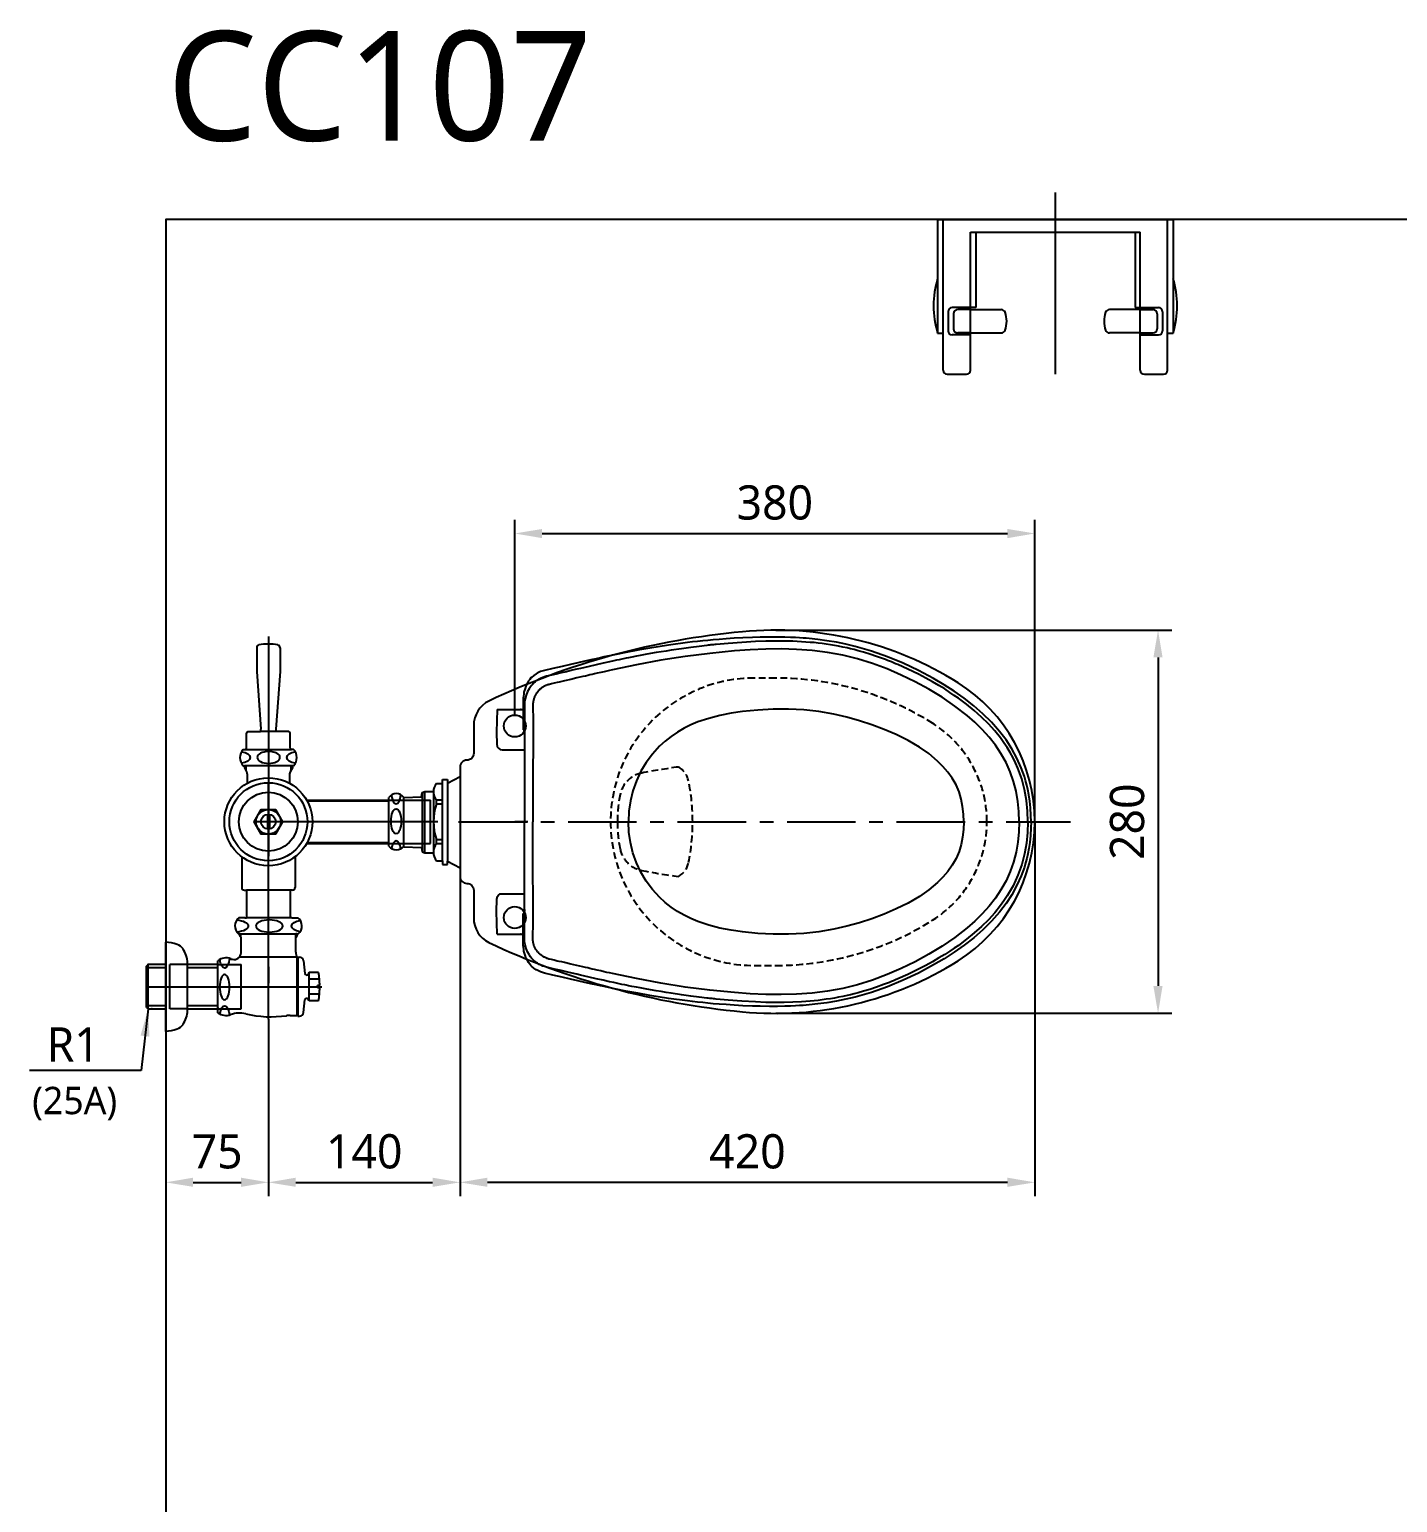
# Model space of a CAD drawing. Extents: x 70 to 2270, y 22 to 2174.
# Drawn here: x 170 to 1170, y 1098 to 2174 of the extents above; entities that cross this region are included whole.
import ezdxf

# ---------------------------------------------------------------- set-up
doc = ezdxf.new("R2010")
doc.units = 0
doc.header["$LTSCALE"] = 20
doc.header["$MEASUREMENT"] = 0
doc.linetypes.add('CENTER', pattern=[2, 1.25, -0.25, 0.25, -0.25])
doc.linetypes.add('HIDDEN', pattern=[0.375, 0.25, -0.125])
doc.layers.get('0').update_dxf_attribs({"linetype": 'CONTINUOUS'})
doc.layers.get('DEFPOINTS').update_dxf_attribs({"linetype": 'CONTINUOUS'})
for name, color, linetype in [('1', 1, 'CONTINUOUS'), ('2', 2, 'CONTINUOUS'), ('3', 3, 'CONTINUOUS'), ('4', 4, 'CONTINUOUS'), ('6', 6, 'CONTINUOUS'), ('CEN', 1, 'CENTER'), ('CENTER', 2, 'CENTER')]:
    doc.layers.add(name, color=color, linetype=linetype)
doc.styles.add('GHS', font='romans', dxfattribs={"bigfont": 'ghs'})
doc.styles.get("Standard").update_dxf_attribs({"font": 'NanumGothic.ttf'})
doc.dimstyles.get("Standard").update_dxf_attribs({"dimtxt": 0.18, "dimasz": 0.18, "dimexe": 0.18, "dimexo": 0.0625, "dimgap": 0.09, "dimtad": 0, "dimtih": 1, "dimtoh": 1, "dimdec": 4, "dimzin": 0, "dimdsep": 46, "dimtxsty": 'Standard', "dimcen": 0.09, "dimadec": 0, "dimazin": 0, "dimtfac": 1, "dimtdec": 4, "dimtofl": 0, "dimtmove": 0, "dimatfit": 3, "dimfxl": 1, "dimtolj": 1, "dimtzin": 0, "dimarcsym": 0})

# ---------------------------------------------------------------- blocks, each defined once
blk = doc.blocks.new('*D7')
at = {"layer": '1', "color": 3, "lineweight": -2, "transparency": 16777216}
for p, q in [((525, 1673.6), (525, 1816.2)), ((905, 1595.6), (905, 1816.2)), ((545, 1806.2), (885, 1806.2))]:
    blk.add_line(p, q, dxfattribs=at)
at = {"layer": '1', "color": 3, "transparency": 16777216}
for points in [[(545, 1809.5), (545, 1802.8), (525, 1806.2)], [(885, 1809.5), (885, 1802.8), (905, 1806.2)]]:
    blk.add_solid(points, dxfattribs=at)
at = {"layer": 'DEFPOINTS', "color": 0, "transparency": 16777216}
for p in [(905, 1806.2), (525, 1673.6), (905, 1595.6)]:
    blk.add_point(p, dxfattribs=at)
at = {"layer": '1', "color": 2, "transparency": 16777216, "insert": (715, 1828.7), "char_height": 25, "attachment_point": 5}
blk.add_mtext('\\A1;380', dxfattribs=at)
blk = doc.blocks.new('*D6')
at = {"color": 3, "lineweight": -2, "transparency": 16777216}
for p, q in [((715.7, 1735.6), (1005, 1735.6)), ((995, 1715.6), (995, 1475.6)), ((715.7, 1455.6), (1005, 1455.6))]:
    blk.add_line(p, q, dxfattribs=at)
at = {"color": 3, "transparency": 16777216}
for points in [[(991.6, 1715.6), (998.3, 1715.6), (995, 1735.6)], [(991.6, 1475.6), (998.3, 1475.6), (995, 1455.6)]]:
    blk.add_solid(points, dxfattribs=at)
at = {"layer": 'DEFPOINTS', "color": 0, "transparency": 16777216}
for p in [(715.7, 1735.6), (715.7, 1455.6), (995, 1455.6)]:
    blk.add_point(p, dxfattribs=at)
at = {"color": 2, "transparency": 16777216, "insert": (972.5, 1595.6), "char_height": 25, "attachment_point": 5, "rotation": 90}
blk.add_mtext('\\A1;280', dxfattribs=at)
blk = doc.blocks.new('*D12')
at = {"layer": '3', "color": 3, "lineweight": -2, "transparency": 16777216}
for p, q in [((905, 1595.6), (905, 1322.1)), ((485, 1555.6), (485, 1322.1)), ((885, 1332.1), (505, 1332.1))]:
    blk.add_line(p, q, dxfattribs=at)
at = {"layer": '3', "color": 3, "transparency": 16777216}
for points in [[(505, 1335.5), (505, 1328.8), (485, 1332.1)], [(885, 1335.5), (885, 1328.8), (905, 1332.1)]]:
    blk.add_solid(points, dxfattribs=at)
at = {"layer": 'DEFPOINTS', "color": 0, "transparency": 16777216}
for p in [(905, 1595.6), (485, 1555.6), (485, 1332.1)]:
    blk.add_point(p, dxfattribs=at)
at = {"layer": '3', "color": 2, "transparency": 16777216, "insert": (695, 1354.6), "char_height": 25, "attachment_point": 5}
blk.add_mtext('\\A1;420', dxfattribs=at)
blk = doc.blocks.new('*D13')
at = {"layer": '3', "color": 3, "lineweight": -2, "transparency": 16777216}
for p, q in [((345, 1451.3), (345, 1322.1)), ((270, 1398.4), (270, 1322.1)), ((290, 1332.1), (325, 1332.1))]:
    blk.add_line(p, q, dxfattribs=at)
at = {"layer": '3', "color": 3, "transparency": 16777216}
for points in [[(290, 1335.5), (290, 1328.8), (270, 1332.1)], [(325, 1335.5), (325, 1328.8), (345, 1332.1)]]:
    blk.add_solid(points, dxfattribs=at)
at = {"layer": 'DEFPOINTS', "color": 0, "transparency": 16777216}
for p in [(345, 1451.3), (270, 1398.4), (345, 1332.1)]:
    blk.add_point(p, dxfattribs=at)
at = {"layer": '3', "color": 2, "transparency": 16777216, "insert": (307.5, 1354.6), "char_height": 25, "attachment_point": 5}
blk.add_mtext('\\A1;75', dxfattribs=at)
blk = doc.blocks.new('*D15')
at = {"layer": '3', "color": 3, "lineweight": -2, "transparency": 16777216}
for p, q in [((485, 1555.6), (485, 1322.1)), ((345, 1451.3), (345, 1322.1)), ((365, 1332.1), (465, 1332.1))]:
    blk.add_line(p, q, dxfattribs=at)
at = {"layer": '3', "color": 3, "transparency": 16777216}
for points in [[(365, 1335.5), (365, 1328.8), (345, 1332.1)], [(465, 1335.5), (465, 1328.8), (485, 1332.1)]]:
    blk.add_solid(points, dxfattribs=at)
at = {"layer": 'DEFPOINTS', "color": 0, "transparency": 16777216}
for p in [(485, 1555.6), (345, 1451.3), (485, 1332.1)]:
    blk.add_point(p, dxfattribs=at)
at = {"layer": '3', "color": 2, "transparency": 16777216, "insert": (415, 1354.6), "char_height": 25, "attachment_point": 5}
blk.add_mtext('\\A1;140', dxfattribs=at)
blk = doc.blocks.new('A$C437840B4')
for p, q in [((52.9, 390.2), (69.4, 390.5)), ((52.9, 390.2), (52.9, 385.2)), ((69.4, 390.5), (78.5, 390.4)), ((200.4, 390.5), (191.4, 390.4)), ((216.9, 390.2), (200.4, 390.5)), ((216.9, 390.2), (216.9, 385.2)), ((52.9, 385.2), (52.9, 379.4)), ((52.9, 385.2), (52.9, 379.4)), ((52.9, 379.4), (52.9, 373.1)), ((52.9, 379.4), (52.9, 373.1)), ((82.4, 386.4), (82.4, 379.4)), ((82.4, 386.4), (82.4, 379.4)), ((82.4, 379.4), (82.4, 370.2)), ((82.4, 379.4), (82.4, 370.2)), ((187.4, 386.4), (187.4, 379.4)), ((187.4, 386.4), (187.4, 379.4)), ((187.4, 379.4), (187.4, 370.2)), ((187.4, 379.4), (187.4, 370.2)), ((216.9, 385.2), (216.9, 379.4)), ((216.9, 385.2), (216.9, 379.4)), ((216.9, 379.4), (216.9, 373.1)), ((216.9, 379.4), (216.9, 373.1)), ((45.9, 371), (67.7, 371)), ((52.9, 372.6), (52.9, 373.1)), ((67.9, 370.5), (67.8, 371)), ((70.9, 370.2), (134.9, 370.2)), ((199, 370.2), (134.9, 370.2)), ((202, 370.5), (202.1, 371)), ((224, 371), (202.1, 371)), ((216.9, 372.6), (216.9, 373.1))]:
    blk.add_line(p, q)
for points in [[(78.5, 390.4), (79.5, 390.2), (80.2, 390), (81.3, 389.2), (82.2, 387.9), (82.4, 386.4)], [(191.4, 390.4), (190.4, 390.2), (189.7, 390), (188.6, 389.2), (187.7, 387.9), (187.4, 386.4)], [(28.7, 354.1), (29.1, 355.4), (29.5, 356.7), (30.1, 358), (30.7, 359.4), (31.5, 360.7), (32.1, 361.5), (32.8, 362.3), (33.5, 363.2), (34.4, 364.1), (35.3, 364.9), (36.3, 365.7), (37.9, 366.8), (39.9, 367.9), (42.4, 368.9), (45.1, 369.7), (47.3, 370), (49.2, 370.1)], [(29.9, 365.4), (30.9, 366.3), (32.1, 367.2), (33.5, 368), (35, 368.8), (37.5, 369.7), (40.3, 370.5), (41.5, 370.7)], [(41.5, 370.7), (43.4, 370.9)], [(43.4, 370.9), (44.6, 371)], [(44.6, 371), (45.5, 371)], [(45.5, 371), (45.9, 371)], [(49.2, 370.1), (54.6, 370.1)], [(52.9, 373.1), (52.9, 372.7), (52.9, 372.1), (52.9, 371.4), (52.9, 371)], [(52.9, 373.1), (52.9, 372.7), (52.9, 372.1), (52.9, 371.4), (52.9, 371)], [(70.9, 370.2), (70.5, 370.2), (70, 370.2), (69.6, 370.2), (69.1, 370.3), (68.7, 370.3), (68.4, 370.3), (68.2, 370.4), (68, 370.4), (67.9, 370.4), (67.9, 370.5)], [(199, 370.2), (199.4, 370.2), (199.8, 370.2), (200.3, 370.2), (200.7, 370.3), (201.1, 370.3), (201.5, 370.3), (201.7, 370.4), (201.9, 370.4), (202, 370.4), (202, 370.5)], [(220.7, 370.1), (215.3, 370.1)], [(216.9, 373.1), (216.9, 372.7), (216.9, 372.1), (216.9, 371.4), (216.9, 371)], [(216.9, 373.1), (216.9, 372.7), (216.9, 372.1), (216.9, 371.4), (216.9, 371)], [(241.2, 354.1), (240.8, 355.4), (240.4, 356.7), (239.8, 358), (239.2, 359.4), (238.4, 360.7), (237.8, 361.5), (237.1, 362.3), (236.4, 363.2), (235.5, 364.1), (234.6, 364.9), (233.6, 365.7), (232, 366.8), (230, 367.9), (227.5, 368.9), (224.8, 369.7), (222.5, 370), (220.7, 370.1)], [(224.4, 371), (224, 371)], [(225.3, 371), (224.4, 371)], [(226.5, 370.9), (225.3, 371)], [(228.4, 370.7), (226.5, 370.9)], [(240, 365.4), (239, 366.3), (237.8, 367.2), (236.4, 368), (234.8, 368.8), (232.4, 369.7), (229.6, 370.5), (228.4, 370.7)], [(0.2, 203.5), (0.5, 210.6), (0.9, 217), (1.3, 222.8), (1.7, 227.9), (2, 232.3), (2.4, 236.1), (2.8, 239.9), (3.2, 243.6), (3.6, 247.3), (4.1, 251.1), (5.9, 264.9), (8.1, 278.6), (9.6, 287.3), (11.2, 296), (12.9, 304.3), (14.5, 311.9), (15.1, 314.6), (15.8, 317.8), (16.6, 321.7), (17.6, 326.1), (18.7, 331.1), (20, 336.6), (21.4, 342.7), (22.9, 349.4), (24.3, 355.6)], [(24.3, 355.6), (25.2, 358.4), (26.4, 360.9), (26.8, 361.6)], [(26.8, 361.6), (28, 363.3), (29.5, 365.1)], [(29.5, 365.1), (29.9, 365.4)], [(54.7, 364), (56.7, 363.9), (58.8, 363.9), (61, 363.9), (63.1, 363.9), (65, 363.9), (67.2, 363.9), (69.8, 363.9), (72.4, 363.9), (74.5, 363.9), (76.5, 363.9), (78.6, 363.9), (80.7, 363.9), (82.7, 363.9), (84.6, 363.9), (87.5, 363.9), (90.2, 364), (92.6, 364), (93.5, 364), (94.4, 364), (95.2, 364), (95.9, 364), (96.7, 364), (97.4, 364), (98.3, 364), (100.1, 364), (101.8, 364), (103.1, 364), (105.1, 364), (107, 364), (109, 364), (111, 364.1), (114.1, 364.1), (117, 364.1), (120, 364.1), (123.4, 364.1), (127.3, 364.1), (131.1, 364.1), (134.9, 364.1)], [(215.2, 364), (213.2, 363.9), (211.1, 363.9), (208.8, 363.9), (206.8, 363.9), (204.9, 363.9), (202.7, 363.9), (200.1, 363.9), (197.5, 363.9), (195.4, 363.9), (193.4, 363.9), (191.3, 363.9), (189.1, 363.9), (187.2, 363.9), (185.3, 363.9), (182.4, 363.9), (179.6, 364), (177.3, 364), (176.4, 364), (175.5, 364), (174.7, 364), (174, 364), (173.2, 364), (172.5, 364), (171.5, 364), (169.8, 364), (168.1, 364), (166.8, 364), (164.8, 364), (162.9, 364), (160.9, 364), (158.8, 364.1), (155.8, 364.1), (152.9, 364.1), (149.9, 364.1), (146.5, 364.1), (142.6, 364.1), (138.8, 364.1), (134.9, 364.1)], [(240.4, 365.1), (240, 365.4)], [(243.1, 361.6), (241.9, 363.3), (240.4, 365.1)], [(245.5, 355.6), (244.7, 358.4), (243.5, 360.9), (243.1, 361.6)], [(269.6, 203.5), (269.4, 210.6), (269, 217), (268.6, 222.8), (268.2, 227.9), (267.8, 232.3), (267.5, 236.1), (267.1, 239.9), (266.7, 243.6), (266.3, 247.3), (265.8, 251.1), (264, 264.9), (261.8, 278.6), (260.3, 287.3), (258.7, 296), (257, 304.3), (255.4, 311.9), (254.8, 314.6), (254.1, 317.8), (253.3, 321.7), (252.3, 326.1), (251.1, 331.1), (249.9, 336.6), (248.5, 342.7), (247, 349.4), (245.5, 355.6)], [(18, 307.9), (19.1, 312.6), (20.2, 317.7), (21.4, 322.8), (22.9, 329.1), (23.5, 331.9), (24.3, 335.4), (25.3, 339.5), (26.2, 343.3), (27, 347), (27.8, 350.3), (28.7, 354.1)], [(24, 305.9), (24.5, 308.1), (24.9, 309.9), (25.4, 312), (25.9, 314.4), (26.5, 317.1), (26.9, 318.9), (27.3, 320.6), (27.7, 322.3), (28.1, 323.9), (28.5, 325.6), (28.9, 327.6), (29.9, 331.9), (30.9, 336.3), (32, 341), (32.5, 342.9), (32.9, 344.8), (33.2, 346.2), (33.8, 348.4), (34.2, 350.4), (34.6, 351.9)], [(245.9, 305.9), (245.4, 308.1), (245, 309.9), (244.5, 312), (244, 314.4), (243.4, 317.1), (243, 318.9), (242.6, 320.6), (242.2, 322.3), (241.8, 323.9), (241.4, 325.6), (241, 327.6), (240, 331.9), (238.9, 336.3), (237.9, 341), (237.4, 342.9), (237, 344.8), (236.7, 346.2), (236.1, 348.4), (235.7, 350.4), (235.3, 351.9)], [(251.9, 307.9), (250.8, 312.6), (249.7, 317.7), (248.5, 322.8), (247, 329.1), (246.4, 331.9), (245.6, 335.4), (244.6, 339.5), (243.7, 343.3), (242.8, 347), (242.1, 350.3), (241.2, 354.1)], [(134.9, 2.4), (127.2, 2.6), (119.4, 3.4), (111.5, 4.8), (103.6, 6.8), (99.7, 8.1), (95.8, 9.6), (92, 11.3), (88.2, 13.1), (84.4, 15.2), (80.8, 17.4), (77.2, 19.8), (73.7, 22.3), (68.5, 26.5), (63.4, 31.1), (58.5, 36.1), (53.7, 41.5), (49.1, 47.1), (44.6, 53.1), (42.6, 56.1), (40.3, 59.4), (37.9, 63.1), (35.4, 67.3), (32.7, 71.9), (29.9, 76.9), (27.2, 82.3), (23.3, 90.1), (20.1, 97.4), (19.4, 99), (18.8, 100.5), (18.2, 102), (17.6, 103.5), (17.1, 104.9), (16.5, 106.3), (16, 107.7), (14.1, 113), (12.5, 117.9), (11.1, 122.4), (10, 126.4), (9.2, 129.3), (8.5, 132), (8, 134.3), (7.3, 137.6), (6.7, 140.6), (6.1, 143.6), (5.6, 146.6), (5.2, 149.6), (4.8, 152.6), (4.4, 155.6), (4.1, 158.5), (3.8, 161.5), (3.4, 167.7), (3.1, 174), (2.9, 180.5), (2.9, 187.1), (3, 193.9), (3.3, 201.3), (3.8, 211.4), (4.6, 221.3), (5.4, 230), (5.5, 231), (5.6, 232), (5.7, 232.9), (5.8, 233.9), (5.9, 234.8), (6, 235.8), (6.1, 236.8), (6.8, 242.4), (7.6, 248.6), (8.5, 255.5), (9.6, 263), (10.2, 266.5), (10.8, 270.2), (11.4, 274), (12.1, 278), (12.8, 282), (13.5, 285.5), (14, 288.4), (14.6, 291.7), (15.1, 294.2), (15.5, 295.9), (15.7, 296.9), (16.1, 299), (16.5, 301), (16.9, 302.8), (17.4, 304.9), (18, 307.9)], [(134.9, 8.7), (127.5, 8.9), (120, 9.7), (112.7, 11), (105.5, 12.8), (98.5, 15.3), (91.7, 18.3), (85.2, 22), (79, 26.1), (73.2, 30.7), (67.6, 35.7), (62.3, 41.1), (57.4, 46.7), (50.4, 55.6), (44, 64.9), (38.1, 74.6), (32.7, 84.6), (27.8, 94.8), (23.3, 105.2), (19.3, 115.9), (15.9, 126.7), (13.2, 137.6), (11.2, 148.8), (9.8, 160), (9, 171.3), (8.7, 182.6), (8.8, 193.9), (9.3, 205.2), (10.1, 216.6), (11.8, 234.6), (14.2, 252.6), (17, 270.5), (20.3, 288.2), (24, 305.9)], [(134.9, 2.4), (142.7, 2.6), (150.5, 3.4), (158.4, 4.8), (166.2, 6.8), (170.2, 8.1), (174.1, 9.6), (177.9, 11.3), (181.7, 13.1), (185.5, 15.2), (189.1, 17.4), (192.7, 19.8), (196.2, 22.3), (201.4, 26.5), (206.5, 31.1), (211.4, 36.1), (216.2, 41.5), (220.8, 47.1), (225.3, 53.1), (227.3, 56.1), (229.5, 59.4), (232, 63.1), (234.5, 67.3), (237.2, 71.9), (239.9, 76.9), (242.7, 82.3), (246.5, 90.1), (249.8, 97.4), (250.4, 99), (251.1, 100.5), (251.7, 102), (252.3, 103.5), (252.8, 104.9), (253.4, 106.3), (253.9, 107.7), (255.8, 113), (257.4, 117.9), (258.8, 122.4), (259.9, 126.4), (260.7, 129.3), (261.3, 132), (261.9, 134.3), (262.6, 137.6), (263.2, 140.6), (263.7, 143.6), (264.2, 146.6), (264.7, 149.6), (265.1, 152.6), (265.5, 155.6), (265.8, 158.5), (266, 161.5), (266.5, 167.7), (266.8, 174), (266.9, 180.5), (267, 187.1), (266.9, 193.9), (266.6, 201.3), (266, 211.4), (265.3, 221.3), (264.5, 230), (264.4, 231), (264.3, 232), (264.2, 232.9), (264.1, 233.9), (264, 234.8), (263.9, 235.8), (263.8, 236.8), (263.1, 242.4), (262.3, 248.6), (261.4, 255.5), (260.3, 263), (259.7, 266.5), (259.1, 270.2), (258.5, 274), (257.8, 278), (257.1, 282), (256.4, 285.5), (255.9, 288.4), (255.2, 291.7), (254.7, 294.2), (254.4, 295.9), (254.2, 296.9), (253.8, 299), (253.3, 301), (253, 302.8), (252.5, 304.9), (251.9, 307.9)], [(134.9, 8.7), (142.4, 8.9), (149.8, 9.7), (157.2, 11), (164.4, 12.8), (171.4, 15.3), (178.2, 18.3), (184.7, 22), (190.8, 26.1), (196.7, 30.7), (202.3, 35.7), (207.6, 41.1), (212.5, 46.7), (219.5, 55.6), (225.9, 64.9), (231.8, 74.6), (237.2, 84.6), (242.1, 94.8), (246.6, 105.2), (250.6, 115.9), (253.9, 126.7), (256.7, 137.6), (258.7, 148.8), (260.1, 160), (260.9, 171.3), (261.2, 182.6), (261, 193.9), (260.6, 205.2), (259.8, 216.6), (258, 234.6), (255.7, 252.6), (252.9, 270.5), (249.6, 288.2), (245.9, 305.9)], [(79.8, 271.4), (85.4, 276.5), (91.6, 281.1), (98.1, 285.1), (105, 288.4), (112.3, 290.9), (119.7, 292.7), (127.3, 293.8), (134.9, 294.2)], [(190.1, 271.4), (184.4, 276.5), (178.3, 281.1), (171.8, 285.1), (164.8, 288.4), (157.6, 290.9), (150.2, 292.7), (142.6, 293.8), (134.9, 294.2)], [(134.9, 49.2), (129.4, 49.4), (123.8, 50), (118.4, 51), (113.1, 52.6), (108, 54.8), (103.2, 57.6), (98.7, 60.8), (94.5, 64.5), (90.6, 68.4), (85.2, 74.8), (80.4, 81.6), (75.5, 89.9), (71.2, 98.5), (67.5, 107.3), (64.1, 116.3), (61.1, 125.4), (58.6, 134.6), (56.4, 144), (54.5, 155), (53.3, 166.1), (52.8, 177.3), (52.8, 188.5), (53.4, 199.7), (54.5, 210.8), (55.7, 219.1), (57.3, 227.3), (59.4, 235.4), (62, 243.4), (64.2, 248.5), (66.6, 253.5), (69.4, 258.3), (72.6, 262.9), (76, 267.3), (79.8, 271.4)], [(79.8, 271.4), (79.8, 271.4), (79.8, 271.4)], [(134.9, 49.2), (140.5, 49.4), (146, 50), (151.5, 51), (156.8, 52.6), (161.9, 54.8), (166.7, 57.6), (171.2, 60.8), (175.4, 64.5), (179.3, 68.4), (184.7, 74.8), (189.5, 81.6), (194.4, 89.9), (198.7, 98.5), (202.4, 107.3), (205.8, 116.3), (208.8, 125.4), (211.3, 134.6), (213.5, 144), (215.4, 155), (216.6, 166.1), (217.1, 177.3), (217.1, 188.5), (216.5, 199.7), (215.4, 210.8), (214.2, 219.1), (212.6, 227.3), (210.5, 235.4), (207.9, 243.4), (205.7, 248.5), (203.3, 253.5), (200.5, 258.3), (197.3, 262.9), (193.9, 267.3), (190.1, 271.4)], [(190.1, 271.4), (190.1, 271.4), (190.1, 271.4)], [(134.9, 0), (130.4, 0.1), (124.8, 0.4), (119.8, 1), (115.3, 1.6), (111.5, 2.4), (108.2, 3.1), (104.9, 4), (101.8, 4.9), (98.7, 6), (95.5, 7.2), (88.5, 10.3), (81.6, 14), (75.1, 18.3), (68.9, 23), (62.3, 28.9), (56, 35.2), (50.2, 41.9), (44.7, 48.9), (39.6, 56.1), (34.8, 63.6), (30.3, 71.3), (24.4, 82.2), (19.1, 93.5), (14.4, 105), (10.2, 116.7), (6.8, 128.6), (5.2, 135.4), (3.8, 142.2), (2.7, 149.1), (1.8, 155.8), (1.1, 162.1), (0.9, 164.3), (0.8, 166.5), (0.6, 169.1), (0.4, 172.2), (0.2, 175.8), (0.1, 179.8), (0, 185.2), (0, 191.2), (0.1, 197.9), (0.2, 203.5)], [(134.9, 0), (139.5, 0.1), (145.1, 0.4), (150.1, 1), (154.6, 1.6), (158.4, 2.4), (161.7, 3.1), (165, 4), (168.1, 4.9), (171.2, 6), (174.4, 7.2), (181.4, 10.3), (188.3, 14), (194.8, 18.3), (200.9, 23), (207.6, 28.9), (213.9, 35.2), (219.7, 41.9), (225.2, 48.9), (230.3, 56.1), (235.1, 63.6), (239.6, 71.3), (245.5, 82.2), (250.8, 93.5), (255.5, 105), (259.7, 116.7), (263.1, 128.6), (264.7, 135.4), (266.1, 142.2), (267.2, 149.1), (268.1, 155.8), (268.8, 162.1), (269, 164.3), (269.1, 166.5), (269.3, 169.1), (269.5, 172.2), (269.6, 175.8), (269.8, 179.8), (269.9, 185.2), (269.9, 191.2), (269.8, 197.9), (269.6, 203.5)]]:
    blk.add_lwpolyline(points)
for points in [[(54.6, 370.1), (56.2, 370.1), (59.5, 370.1), (65.2, 370.1), (70.3, 370.1), (74.8, 370.1), (78.8, 370.1), (82.3, 370.1), (85.6, 370.1), (88.5, 370.1), (91.1, 370.1), (93.6, 370.1), (95.7, 370.1), (97.5, 370.1), (99.3, 370.1), (101.1, 370.1), (103.1, 370.1), (105.5, 370.1), (108.1, 370.1), (111, 370.1), (114.2, 370.1), (117.6, 370.1), (121.4, 370.1), (125.5, 370.1), (130, 370.1), (133.2, 370.1), (134.9, 370.1)], [(67.7, 371), (67.7, 371), (67.7, 371), (67.8, 371)], [(215.3, 370.1), (213.7, 370.1), (210.4, 370.1), (204.7, 370.1), (199.6, 370.1), (195.1, 370.1), (191.1, 370.1), (187.5, 370.1), (184.3, 370.1), (181.4, 370.1), (178.7, 370.1), (176.3, 370.1), (174.2, 370.1), (172.4, 370.1), (170.6, 370.1), (168.8, 370.1), (166.8, 370.1), (164.4, 370.1), (161.7, 370.1), (158.8, 370.1), (155.7, 370.1), (152.2, 370.1), (148.5, 370.1), (144.4, 370.1), (139.9, 370.1), (136.6, 370.1), (134.9, 370.1)], [(202.1, 371), (202.1, 371), (202.1, 371), (202.1, 371)], [(34.6, 351.9), (34.6, 352.2), (34.8, 352.8), (35.1, 353.7), (35.5, 354.6), (35.9, 355.5), (36.3, 356.3), (36.9, 357.1), (37.4, 357.9), (38, 358.7), (38.7, 359.4), (39.4, 360), (40.1, 360.7), (40.9, 361.2), (41.7, 361.8), (42.6, 362.3), (43.5, 362.7), (44.4, 363.1), (45.3, 363.4), (46.3, 363.6), (47.2, 363.8), (48.2, 363.9), (48.9, 364), (49.2, 364)], [(49.2, 364), (49.9, 364), (51.2, 364), (53, 364), (54.1, 364), (54.7, 364)], [(220.7, 364), (220, 364), (218.7, 364), (216.9, 364), (215.8, 364), (215.2, 364)], [(235.3, 351.9), (235.2, 352.2), (235.1, 352.8), (234.8, 353.7), (234.4, 354.6), (234, 355.5), (233.5, 356.3), (233, 357.1), (232.5, 357.9), (231.8, 358.7), (231.2, 359.4), (230.5, 360), (229.8, 360.7), (229, 361.2), (228.2, 361.8), (227.3, 362.3), (226.4, 362.7), (225.5, 363.1), (224.6, 363.4), (223.6, 363.6), (222.6, 363.8), (221.6, 363.9), (221, 364), (220.7, 364)]]:
    blk.add_open_spline(points, degree=3)
at = {"layer": 'CEN', "ltscale": 20}
blk.add_line((134.9, 367.6), (134.9, 377.2), dxfattribs=at)

msp = doc.modelspace()

# ---------------------------------------------------------------- linework, layer by layer
msp.add_line((489.97794, 1640.56744), (489.97794, 1640.56744))
msp.add_lwpolyline([(904.97794, 1595.56744, 0.2576670924), (848.93058, 1697.1059, 0.166383373), (691.37884, 1734.38199, 0.0874203504), (506.01815, 1683.77226, 0.2838445859), (494.97794, 1665.89149), (494.97794, 1645.56744, -0.4142135624), (489.97794, 1640.56744, 0.4142135624), (484.97794, 1635.56744), (484.97794, 1595.56744), (484.97794, 1555.56744, 0.4142135624), (489.97794, 1550.56744, -0.4142135624), (494.97794, 1545.56744), (494.97794, 1525.2434, 0.2838445859), (506.01815, 1507.36262, 0.0874203504), (691.37884, 1456.75289, 0.166383373), (848.93058, 1494.02898, 0.2576670924)], format="xyb", close=True)
at = {"color": 2, "linetype": 'HIDDEN'}
for points in [[(869.97794, 1595.56744, 0.2576670924), (830.27773, 1667.49052, 0.1414496603), (715.69591, 1700.56744), (699.97794, 1700.56744, 0.4142135624), (594.97794, 1595.56744, 0.4142135624), (699.97794, 1490.56744), (715.69591, 1490.56744, 0.1414496603), (830.27773, 1523.64436, 0.2576670924)], [(654.97794, 1595.56744, 0.0501553565), (651.9744, 1625.4345, 0.219487516), (644.54626, 1635.56744, 0.0151080442), (617.7226, 1631.12969, 0.3027900112), (601.98258, 1615.49005, 0.0501840957), (599.97794, 1595.56744, 0.0501840957), (601.98258, 1575.64483, 0.3027900112), (617.7226, 1560.00519, 0.0151080442), (644.54626, 1555.56744, 0.219487516), (651.9744, 1565.70038, 0.0501553565)]]:
    msp.add_lwpolyline(points, format="xyb", close=True, dxfattribs=at)
for centre in [(524.97794, 1665.56744), (524.97794, 1525.56744)]:
    msp.add_circle(centre, 8)
at = {"layer": '1'}
msp.add_line((919.97794, 1922.56744), (919.97794, 2055.3261), dxfattribs=at)
at = {"layer": '4'}
for p, q in [((833.97794, 2035.56744), (1005.97794, 2035.56744)), ((833.97794, 2035.56744), (833.97794, 1952.56744)), ((837.97794, 1925.56744), (837.97794, 2035.56744)), ((1001.97794, 1925.56744), (1001.97794, 2035.56744)), ((1005.97794, 2035.56744), (1005.97794, 1952.56744)), ((857.97794, 2026.26175), (981.97794, 2026.26175)), ((857.97794, 1925.56744), (857.97794, 2026.26175)), ((861.75046, 2026.26175), (861.75046, 1971.26175)), ((978.20542, 2026.26175), (978.20542, 1971.26175)), ((981.97794, 1925.56744), (981.97794, 2026.26175)), ((857.97794, 1971.26175), (844.60314, 1971.26175)), ((857.97794, 1969.76175), (848.60314, 1969.76175)), ((861.75046, 1971.26175), (857.97794, 1971.26175)), ((857.97794, 1969.76175), (880.43287, 1969.76175)), ((981.97794, 1969.76175), (959.52301, 1969.76175)), ((978.20542, 1971.26175), (981.97794, 1971.26175)), ((981.97794, 1971.26175), (995.35274, 1971.26175)), ((981.97794, 1969.76175), (991.35274, 1969.76175)), ((841.60314, 1968.26175), (841.60314, 1954.26175)), ((845.60314, 1966.76175), (845.60314, 1955.76175)), ((994.35274, 1966.76175), (994.35274, 1955.76175)), ((998.35274, 1968.26175), (998.35274, 1954.26175)), ((833.97794, 1952.56744), (837.97794, 1952.56744)), ((857.97794, 1951.26175), (844.60314, 1951.26175)), ((857.97794, 1952.76175), (848.60314, 1952.76175)), ((857.97794, 1952.76175), (880.43287, 1952.76175)), ((981.97794, 1952.76175), (959.52301, 1952.76175)), ((981.97794, 1952.76175), (991.35274, 1952.76175)), ((981.97794, 1951.26175), (995.35274, 1951.26175)), ((1001.97794, 1952.56744), (1005.97794, 1952.56744)), ((840.97794, 1922.56744), (854.97794, 1922.56744)), ((984.97794, 1922.56744), (998.97794, 1922.56744)), ((336.47794, 1722.75538), (336.47794, 1705.37097)), ((344.97794, 1730.88642), (344.97794, 1570.4163)), ((353.47794, 1722.75538), (353.47794, 1705.37097)), ((336.47794, 1705.37097), (339.47794, 1663.17349)), ((353.47794, 1705.37097), (350.47794, 1663.17349)), ((328.97794, 1649.4163), (328.97794, 1660.4163)), ((329.97794, 1661.4163), (334.22794, 1661.4163)), ((334.22794, 1661.4163), (339.18604, 1661.4163)), ((355.72794, 1661.4163), (339.18604, 1661.4163)), ((339.87794, 1661.4163), (339.97794, 1661.4163)), ((359.97794, 1661.4163), (355.72794, 1661.4163)), ((360.97794, 1649.4163), (360.97794, 1660.4163)), ((326.51974, 1648.4163), (327.97794, 1648.4163)), ((327.97794, 1648.4163), (361.97794, 1648.4163)), ((363.43614, 1648.4163), (361.97794, 1648.4163)), ((326.51974, 1636.4163), (327.47794, 1636.4163)), ((327.37794, 1636.4163), (327.47794, 1636.5163)), ((327.47794, 1636.5163), (327.47794, 1634.9163)), ((363.43614, 1636.4163), (327.47794, 1636.4163)), ((328.47794, 1636.4163), (328.47794, 1633.18425)), ((361.47794, 1636.4163), (361.47794, 1633.18425)), ((362.47794, 1636.5163), (362.47794, 1634.9163)), ((362.57794, 1636.4163), (362.47794, 1636.5163)), ((327.47794, 1634.9163), (329.07602, 1632.14835)), ((328.47794, 1634.9163), (327.47794, 1634.9163)), ((329.47794, 1630.64835), (329.47794, 1623.70577)), ((360.47794, 1630.64835), (360.47794, 1623.70577)), ((362.47794, 1634.9163), (360.87986, 1632.14835)), ((361.47794, 1634.9163), (362.47794, 1634.9163)), ((472.19406, 1623.47257), (472.19406, 1626.37721)), ((472.19406, 1626.37721), (475.87427, 1626.37721)), ((475.87427, 1623.85986), (484.97794, 1628.70092)), ((475.87427, 1626.37721), (475.87427, 1623.85986)), ((484.97794, 1628.70092), (484.97794, 1561.89432)), ((344.97794, 1451.31668), (344.97794, 1624.06744)), ((456.89215, 1613.79046), (457.27954, 1616.88873)), ((457.27954, 1616.88873), (459.21649, 1617.6633)), ((457.27954, 1616.88873), (457.27954, 1573.7065)), ((459.21649, 1572.93193), (459.21649, 1617.6633)), ((459.21649, 1617.6633), (465.60843, 1617.6633)), ((465.60843, 1617.6633), (465.60843, 1572.93193)), ((465.60843, 1617.6633), (465.60843, 1617.6633)), ((467.73908, 1623.47257), (472.19406, 1623.47257)), ((472.19406, 1567.12266), (472.19406, 1623.47257)), ((475.87427, 1623.85986), (475.87427, 1566.73537)), ((372.90642, 1611.44244), (433.02723, 1611.44244)), ((373.29286, 1610.74244), (433.02723, 1610.74244)), ((433.02723, 1577.73171), (433.02723, 1613.40317)), ((433.02723, 1611.44244), (463.37289, 1611.44244)), ((443.87416, 1613.40317), (456.89215, 1613.79046)), ((443.87416, 1577.73171), (443.87416, 1613.40317)), ((456.89215, 1613.79046), (456.89215, 1613.79046)), ((463.37289, 1579.69244), (463.37289, 1611.44244)), ((467.73908, 1608.58207), (467.73908, 1611.5388)), ((467.73908, 1611.5388), (472.19406, 1611.5388)), ((467.73908, 1608.58207), (472.19406, 1608.58207)), ((468.69266, 1595.56744), (334.01436, 1595.56744)), ((344.24981, 1600.91813), (344.24981, 1590.21676)), ((345.70606, 1600.91813), (345.70606, 1590.21676)), ((467.73908, 1579.59608), (467.73908, 1582.55281)), ((467.73908, 1582.55281), (472.19406, 1582.55281)), ((372.90642, 1579.69244), (433.02723, 1579.69244)), ((373.29286, 1580.39244), (433.02723, 1580.39244)), ((433.02723, 1579.69244), (463.37289, 1579.69244)), ((443.87416, 1577.19206), (456.89215, 1576.80477)), ((456.89215, 1576.80477), (457.27954, 1573.7065)), ((456.89215, 1576.80477), (456.89215, 1576.80477)), ((457.27954, 1573.7065), (459.21649, 1572.93193)), ((459.21649, 1572.93193), (465.60843, 1572.93193)), ((465.60843, 1572.93193), (465.60843, 1572.93193)), ((467.73908, 1579.59608), (472.19406, 1579.59608)), ((325.47794, 1570.03774), (325.47794, 1547.56744)), ((364.47794, 1570.03774), (364.47794, 1547.56744)), ((467.73908, 1567.12266), (472.19406, 1567.12266)), ((472.19406, 1567.12266), (472.19406, 1564.21802)), ((472.19406, 1564.21802), (475.87427, 1564.21802)), ((475.87427, 1566.73537), (484.97794, 1561.89432)), ((475.87427, 1564.21802), (475.87427, 1566.73537)), ((327.47794, 1545.56744), (329.07794, 1545.56744)), ((362.47794, 1545.56744), (328.97794, 1545.56744)), ((328.97794, 1545.56744), (328.97794, 1524.93595)), ((360.97794, 1545.56744), (360.97794, 1525.44777)), ((327.72794, 1525.44777), (323.47794, 1525.44777)), ((327.72794, 1525.44777), (328.97794, 1525.44777)), ((362.22794, 1525.44777), (328.97794, 1525.44777)), ((362.22794, 1525.44777), (366.47794, 1525.44777)), ((269.97794, 1442.56744), (269.97794, 1507.56744)), ((323.97794, 1513.69448), (323.16652, 1513.69448)), ((323.97794, 1513.69448), (365.07794, 1513.69448)), ((323.97794, 1512.69448), (323.97794, 1513.69448)), ((323.97794, 1512.69448), (324.97794, 1510.96243)), ((324.87794, 1511.13564), (324.87794, 1513.69448)), ((324.97794, 1499.90197), (324.97794, 1510.96243)), ((365.97794, 1512.69448), (364.97794, 1510.96243)), ((364.97794, 1506.05906), (364.97794, 1510.96243)), ((365.97794, 1513.69448), (365.07794, 1513.69448)), ((365.07794, 1511.13564), (365.07794, 1513.69448)), ((365.97794, 1513.69448), (366.78936, 1513.69448)), ((365.97794, 1512.69448), (365.97794, 1513.69448)), ((365.97794, 1496.56744), (323.70365, 1496.56744)), ((364.97794, 1500.19055), (364.97794, 1506.05906)), ((365.97794, 1454.06744), (365.97794, 1496.56744)), ((366.47794, 1496.56744), (366.47794, 1453.56744)), ((366.47794, 1496.56744), (367.76834, 1496.56744)), ((255.97794, 1490.16744), (257.12794, 1491.31744)), ((255.97794, 1490.16744), (255.97794, 1489.06744)), ((255.97794, 1489.06744), (255.97794, 1490.16744)), ((255.97794, 1461.06744), (255.97794, 1489.06744)), ((255.97794, 1489.06744), (269.97794, 1489.06744)), ((257.12794, 1458.81744), (257.12794, 1491.31744)), ((269.97794, 1491.31744), (257.12794, 1491.31744)), ((285.95892, 1491.31744), (273.00902, 1491.31744)), ((273.00902, 1458.81744), (273.00902, 1491.31744)), ((285.82107, 1489.06744), (307.97794, 1489.06744)), ((285.95892, 1457.71744), (285.95892, 1492.41744)), ((307.97794, 1491.31744), (285.95892, 1491.31744)), ((307.97794, 1491.71744), (307.97794, 1494.06744)), ((307.97794, 1456.06744), (307.97794, 1491.71744)), ((307.97794, 1491.31744), (325.08467, 1491.31744)), ((307.97794, 1490.16744), (307.97794, 1491.31744)), ((325.08467, 1458.81744), (325.08467, 1491.31744)), ((344.97794, 1489.56744), (344.97794, 1477.66744)), ((344.97794, 1489.06744), (344.97794, 1477.66744)), ((365.97794, 1494.55663), (366.47794, 1494.55663)), ((370.75286, 1493.87183), (371.68465, 1484.73554)), ((374.70221, 1485.45975), (374.15073, 1484.30657)), ((374.70221, 1464.67514), (374.70221, 1485.45975)), ((381.70221, 1485.45975), (374.70221, 1485.45975)), ((255.97794, 1475.06744), (383.93458, 1475.06744)), ((255.97794, 1475.06744), (255.97794, 1459.96744)), ((339.97794, 1475.06744), (347.47794, 1475.06744)), ((382.26153, 1480.56744), (374.70221, 1480.56744)), ((380.9462, 1474.31744), (380.9462, 1475.81744)), ((382.47794, 1475.81744), (380.9462, 1475.81744)), ((344.97794, 1460.56744), (344.97794, 1472.46744)), ((344.97794, 1461.06744), (344.97794, 1472.46744)), ((370.75286, 1456.26306), (371.68465, 1465.39934)), ((374.70221, 1464.67514), (374.15073, 1465.82831)), ((382.26934, 1469.66744), (374.70221, 1469.66744)), ((381.70221, 1464.67514), (374.70221, 1464.67514)), ((382.47794, 1474.31744), (380.9462, 1474.31744)), ((269.97794, 1461.06744), (255.97794, 1461.06744)), ((255.97794, 1459.96744), (255.97794, 1461.06744)), ((255.97794, 1459.96744), (257.12794, 1458.81744)), ((257.12794, 1458.81744), (269.97794, 1458.81744)), ((285.95892, 1458.81744), (273.00902, 1458.81744)), ((307.97794, 1461.06744), (285.82107, 1461.06744)), ((285.95892, 1458.81744), (307.97794, 1458.81744)), ((307.97794, 1459.96744), (307.97794, 1458.81744)), ((307.97794, 1458.81744), (325.08467, 1458.81744)), ((360.94218, 1454.06744), (365.97794, 1454.06744)), ((365.97794, 1455.57825), (366.47794, 1455.57825)), ((366.47794, 1453.56744), (367.76834, 1453.56744))]:
    msp.add_line(p, q, dxfattribs=at)
msp.add_lwpolyline([(355.37024, 1595.56744), (350.17409, 1586.56744), (339.78179, 1586.56744), (334.58563, 1595.56744), (339.78179, 1604.56744), (350.17409, 1604.56744)], close=True, dxfattribs=at)
for radius in [32.125, 28.5, 21.5, 9, 5.4]:
    msp.add_circle((344.97794, 1595.56744), radius, dxfattribs=at)
for centre, radius, start, end in [((899.15449, 1972.56744), 68.17612, 162.94090658, 197.05909342), ((940.80139, 1972.56744), 68.17612, 342.94090658, 17.05909342), ((844.60314, 1968.26175), 3, 90, 180), ((848.60314, 1966.76175), 3, 90, 180), ((880.43287, 1966.76175), 3, 20.74302765, 90), ((959.52301, 1966.76175), 3, 90, 159.25697235), ((991.35274, 1966.76175), 3, 0, 90), ((995.35274, 1968.26175), 3, 0, 90), ((865.91053, 1961.26175), 18.52895, 339.25697235, 20.74302765), ((974.04534, 1961.26175), 18.52895, 159.25697235, 200.74302765), ((844.60314, 1954.26175), 3, 180, 270), ((848.60314, 1955.76175), 3, 180, 270), ((880.43287, 1955.76175), 3, 270, 339.25697235), ((959.52301, 1955.76175), 3, 200.74302765, 270), ((991.35274, 1955.76175), 3, 270, 0), ((995.35274, 1954.26175), 3, 270, 0), ((840.97794, 1925.56744), 3, 180, 270), ((854.97794, 1925.56744), 3, 270, 0), ((984.97794, 1925.56744), 3, 180, 270), ((998.97794, 1925.56744), 3, 270, 0), ((338.47794, 1722.75538), 2, 100.82008433, 180), ((344.97794, 1688.74597), 36.625, 79.17991567, 100.82008433), ((351.47794, 1722.75538), 2, 0, 79.17991567), ((329.97794, 1660.4163), 1, 90, 180), ((335.47794, 1662.9163), 4, 337.97568716, 3.67887015), ((354.47794, 1662.9163), 4, 176.32112985, 202.02431284), ((359.97794, 1660.4163), 1, 0, 90), ((333.22794, 1642.4163), 9, 138.1896851, 221.8103149), ((327.97794, 1649.4163), 1, 270, 0), ((361.97794, 1649.4163), 1, 180, 270), ((356.72794, 1642.4163), 9, 318.1896851, 41.8103149), ((326.47794, 1630.64835), 3, 0, 30), ((363.47794, 1630.64835), 3, 150, 180), ((438.45069, 1609.34384), 6.77438, 36.81401544, 143.18598456), ((474.94496, 1617.50569), 9.35567, 140.37327987, 219.62672013), ((506.42241, 1595.56744), 40.81398, 161.40498838, 198.59501162), ((438.45069, 1581.79105), 6.77438, 216.81401544, 323.18598456), ((475.30567, 1573.35937), 9.80561, 140.50320006, 219.49679994), ((327.47794, 1547.56744), 2, 180, 270), ((362.47794, 1547.56744), 2, 270, 0), ((327.97794, 1519.44777), 7.5, 126.86989765, 230.09454635), ((361.97794, 1519.44777), 7.5, 309.90545365, 53.13010235), ((268.47794, 1477.60496), 30, 70.99286388, 87.13401602), ((274.63346, 1496.6456), 10, 37.19654919, 68.8073231), ((265.97794, 1491.56744), 20, 2.56408801, 33.79228837), ((314.00306, 1486.08634), 10, 69.92787879, 127.05), ((319.97794, 1499.90197), 5, 253.49239717, 0), ((373.97794, 1500.19055), 9, 180, 203.73877069), ((367.76834, 1493.56744), 3, 5.82336272, 90), ((284.95892, 1492.41744), 1, 0, 2.56408801), ((323.95594, 1513.32492), 19, 249.92787879, 253.49239717), ((312.47794, 1475.06744), 70, 4.42435579, 8.53777862), ((372.97794, 1484.86744), 1.3, 185.82323164, 334.44131347), ((312.47794, 1475.06744), 70, 0.61385986, 4.42435579), ((372.97794, 1465.26744), 1.3, 25.55868653, 174.17676836), ((312.47794, 1475.06744), 70, 351.46222138, 355.57564421), ((312.47794, 1475.06744), 70, 355.57564421, 359.38614014), ((265.97794, 1458.56744), 20, 326.20771163, 357.43591199), ((284.95892, 1457.71744), 1, 357.43591199, 0), ((314.00306, 1464.04854), 10, 232.95, 290.07212121), ((323.95594, 1436.80996), 19, 76.41318674, 110.07212121), ((346.97794, 1532.06744), 79, 256.41318674, 278.19208752), ((360.94218, 1435.06744), 19, 90, 98.19208752), ((367.76834, 1456.56744), 3, 270, 354.17663728), ((268.47794, 1472.52992), 30, 272.86598398, 289.00713612), ((274.63346, 1453.48928), 10, 291.1926769, 322.80345081)]:
    msp.add_arc(centre, radius, start, end, dxfattribs=at)
at = {"layer": '4', "extrusion": (0, 0, -1)}
for centre, major_axis, ratio in [((345.17003, 1642.55558), (-8.29156, 0), 0.5201417468), ((345.70929, 1519.38384), (-9.89702, 0), 0.4501226408), ((312.97842, 1474.76438), (0, -9.1926), 0.3922008052)]:
    msp.add_ellipse(centre, major_axis=major_axis, ratio=ratio, dxfattribs=at)
for centre, major_axis, ratio, start_param, end_param in [((323.39086, 1642.55558), (-8.29156, 0), 0.5201417468, 1.8079370909, 4.492360319), ((366.72809, 1642.55558), (8.29156, 0), 0.5201417468, 1.8098537531, 4.4563229859), ((320.40119, 1519.38384), (9.89702, 0), 0.4501226408, -1.4225823143, 1.4135564348), ((371.86571, 1519.38384), (9.89702, 0), 0.4501226408, 1.9511606288, 4.3402601696), ((312.97842, 1497.81659), (0, 9.1926), 0.3922008052, 1.786519186, 4.4051082047), ((312.97842, 1451.99502), (0, 9.1926), 0.3922008052, -1.2286868625, 1.3203111529)]:
    msp.add_ellipse(centre, major_axis=major_axis, ratio=ratio, start_param=start_param, end_param=end_param, dxfattribs=at)
at = {"layer": '4'}
for centre, start_param, end_param in [((438.31013, 1617.81712), 1.8794032032, 4.4220357396), ((438.31013, 1572.50481), -1.1928112854, 1.175089299)]:
    msp.add_ellipse(centre, major_axis=(0, 9.10119), ratio=0.4043655453, start_param=start_param, end_param=end_param, dxfattribs=at)
msp.add_ellipse((438.31013, 1595.93554), major_axis=(0, -9.10119), ratio=0.4043655453, dxfattribs=at)
for p in [(257.12794, 1491.31744), (255.97794, 1461.06744), (259.88963, 1458.81744), (269.97794, 1442.56744)]:
    msp.add_point(p, dxfattribs=at)
at = {"layer": '6'}
msp.add_lwpolyline([(2269.97794, 2035.56744), (269.97794, 2035.56744), (269.97794, 195.56744), (2109.97794, 195.56744), (2109.97794, 1195.56744)], dxfattribs=at)
at = {"layer": 'CENTER', "color": 2, "linetype": 'CENTER', "ltscale": 2}
msp.add_line((483.99046, 1595.56744), (931.08247, 1595.56744), dxfattribs=at)

# ---------------------------------------------------------------- block references
at = {"rotation": 90}
msp.add_blockref('A$C437840B4', (902.21435, 1460.62524), dxfattribs=at)

# ---------------------------------------------------------------- texts
at = {"insert": (270.83626, 2173.2311), "char_height": 80, "width": 456.6, "attachment_point": 1, "style": 'GHS'}
msp.add_mtext('{\\fNanumGothic|b0|i0|c0|p50;CC107}', dxfattribs=at)
at = {"layer": '2'}
for s, height, p in [('R1', 25, (182.91021, 1420.39719)), ('(25A)', 20, (172.41021, 1381.89719))]:
    msp.add_text(s, height=height, dxfattribs=at).set_placement(p)

# ---------------------------------------------------------------- dimensions: what is measured, and where the dimension line sits
dim = msp.add_linear_dim(base=(994.97794, 1455.56744), p1=(715.69591, 1735.56744), p2=(715.69591, 1455.56744), angle=90, dimstyle='Standard', override={"dimtxt": 25, "dimasz": 20, "dimexe": 10, "dimexo": 0, "dimgap": 10, "dimtad": 1, "dimtih": 0, "dimzin": 8, "dimclrd": 3, "dimclre": 3, "dimclrt": 2, "dimtix": 1, "dimtofl": 1, "dimarcsym": 1})
dim.commit()
dim.dimension.update_dxf_attribs({"geometry": '*D6', "text_midpoint": (972.47794, 1595.56744)})
at = {"layer": '1'}
dim = msp.add_linear_dim(base=(904.97794, 1806.15226), p1=(524.97794, 1673.56744), p2=(904.97794, 1595.56744), dimstyle='Standard', override={"dimtxt": 25, "dimasz": 20, "dimexe": 10, "dimexo": 0, "dimgap": 10, "dimtad": 1, "dimtih": 0, "dimzin": 8, "dimclrd": 3, "dimclre": 3, "dimclrt": 2, "dimtix": 1, "dimtofl": 1, "dimarcsym": 1}, dxfattribs=at)
dim.commit()
dim.dimension.update_dxf_attribs({"geometry": '*D7', "text_midpoint": (714.97794, 1828.65226)})
at = {"layer": '3'}
for base, p1, p2, picture, middle in [((484.97794, 1332.11982), (904.97794, 1595.56744), (484.97794, 1555.56744), '*D12', (694.97794, 1354.61982)), ((484.97794, 1332.11982), (344.97794, 1451.31668), (484.97794, 1555.56744), '*D15', (414.97794, 1354.61982)), ((344.97794, 1332.11982), (269.97794, 1398.41793), (344.97794, 1451.31668), '*D13', (307.47794, 1354.61982))]:
    dim = msp.add_linear_dim(base=base, p1=p1, p2=p2, dimstyle='Standard', override={"dimtxt": 25, "dimasz": 20, "dimexe": 10, "dimexo": 0, "dimgap": 10, "dimtad": 1, "dimtih": 0, "dimzin": 8, "dimclrd": 3, "dimclre": 3, "dimclrt": 2, "dimtix": 1, "dimtofl": 1, "dimarcsym": 1}, dxfattribs=at)
    dim.commit()
    dim.dimension.update_dxf_attribs({"geometry": picture, "text_midpoint": middle})

# ---------------------------------------------------------------- leaders
msp.add_leader([(257.12794, 1458.81744), (251.90597, 1413.84916), (170.41021, 1413.84916)], dimstyle='Standard', override={"dimtxt": 20, "dimasz": 20, "dimexe": 10, "dimexo": 5, "dimgap": 10, "dimtad": 0, "dimtih": 0, "dimzin": 8, "dimclrd": 3, "dimclre": 3, "dimclrt": 2, "dimtix": 1, "dimtofl": 1, "dimarcsym": 1}, dxfattribs=at)

doc.saveas('drawing.dxf')
